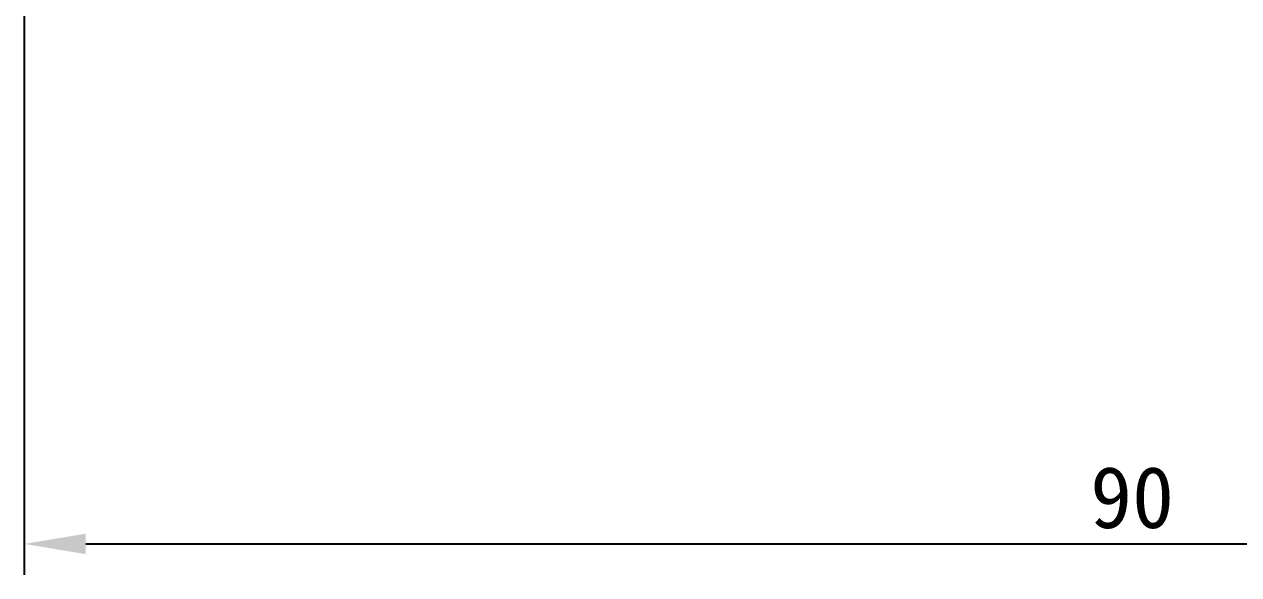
# Model space of a CAD drawing. Header units: millimetres. Extents: x 983 to 2111, y 2638 to 4457.
# Drawn here: x 1297.56 to 1346.88, y 4102.58 to 4124.92 of the extents above; entities that cross this region are included whole.
import ezdxf

# ---------------------------------------------------------------- set-up
doc = ezdxf.new("R2010")
doc.units = ezdxf.units.MM
doc.styles.get("Standard").update_dxf_attribs({"font": ''})
doc.styles.get('Standard').set_extended_font_data('SimSun')
doc.dimstyles.new('ISO-25', dxfattribs={"dimtxt": 2.5, "dimasz": 2.5, "dimexe": 1.25, "dimexo": 0.625, "dimtad": 1, "dimtxsty": 'Standard', "dimcen": 2.5, "dimadec": 0, "dimazin": 0, "dimtfac": 1, "dimtmove": 0, "dimatfit": 3, "dimfxl": 1, "dimarcsym": 0})

# ---------------------------------------------------------------- blocks, each defined once
blk = doc.blocks.new('*D199')
at = {"color": 0, "lineweight": -2, "transparency": 16777216}
for p, q in [((1297.555, 4145.13), (1297.555, 4102.577)), ((1387.555, 4145.13), (1387.555, 4102.577)), ((1300.055, 4103.827), (1385.055, 4103.827))]:
    blk.add_line(p, q, dxfattribs=at)
at = {"color": 0, "lineweight": -3, "transparency": 16777216}
for points in [[(1300.055, 4104.243), (1300.055, 4103.41), (1297.555, 4103.827)], [(1385.055, 4104.243), (1385.055, 4103.41), (1387.555, 4103.827)]]:
    blk.add_solid(points, dxfattribs=at)
at = {"layer": 'Defpoints', "color": 0, "lineweight": -3, "transparency": 16777216}
for p in [(1297.555, 4145.755), (1387.555, 4145.755), (1387.555, 4103.827)]:
    blk.add_point(p, dxfattribs=at)
at = {"color": 0, "lineweight": -3, "transparency": 16777216, "insert": (1342.555, 4105.702), "char_height": 2.5, "attachment_point": 5}
blk.add_mtext('90', dxfattribs=at)

msp = doc.modelspace()

# ---------------------------------------------------------------- dimensions: what is measured, and where the dimension line sits
at = {"lineweight": -3}
dim = msp.add_linear_dim(base=(1387.555, 4103.827), p1=(1297.555, 4145.755), p2=(1387.555, 4145.755), dimstyle='ISO-25', dxfattribs=at)
dim.commit()
dim.dimension.update_dxf_attribs({"geometry": '*D199', "text_midpoint": (1342.555, 4105.702)})

doc.saveas('drawing.dxf')
